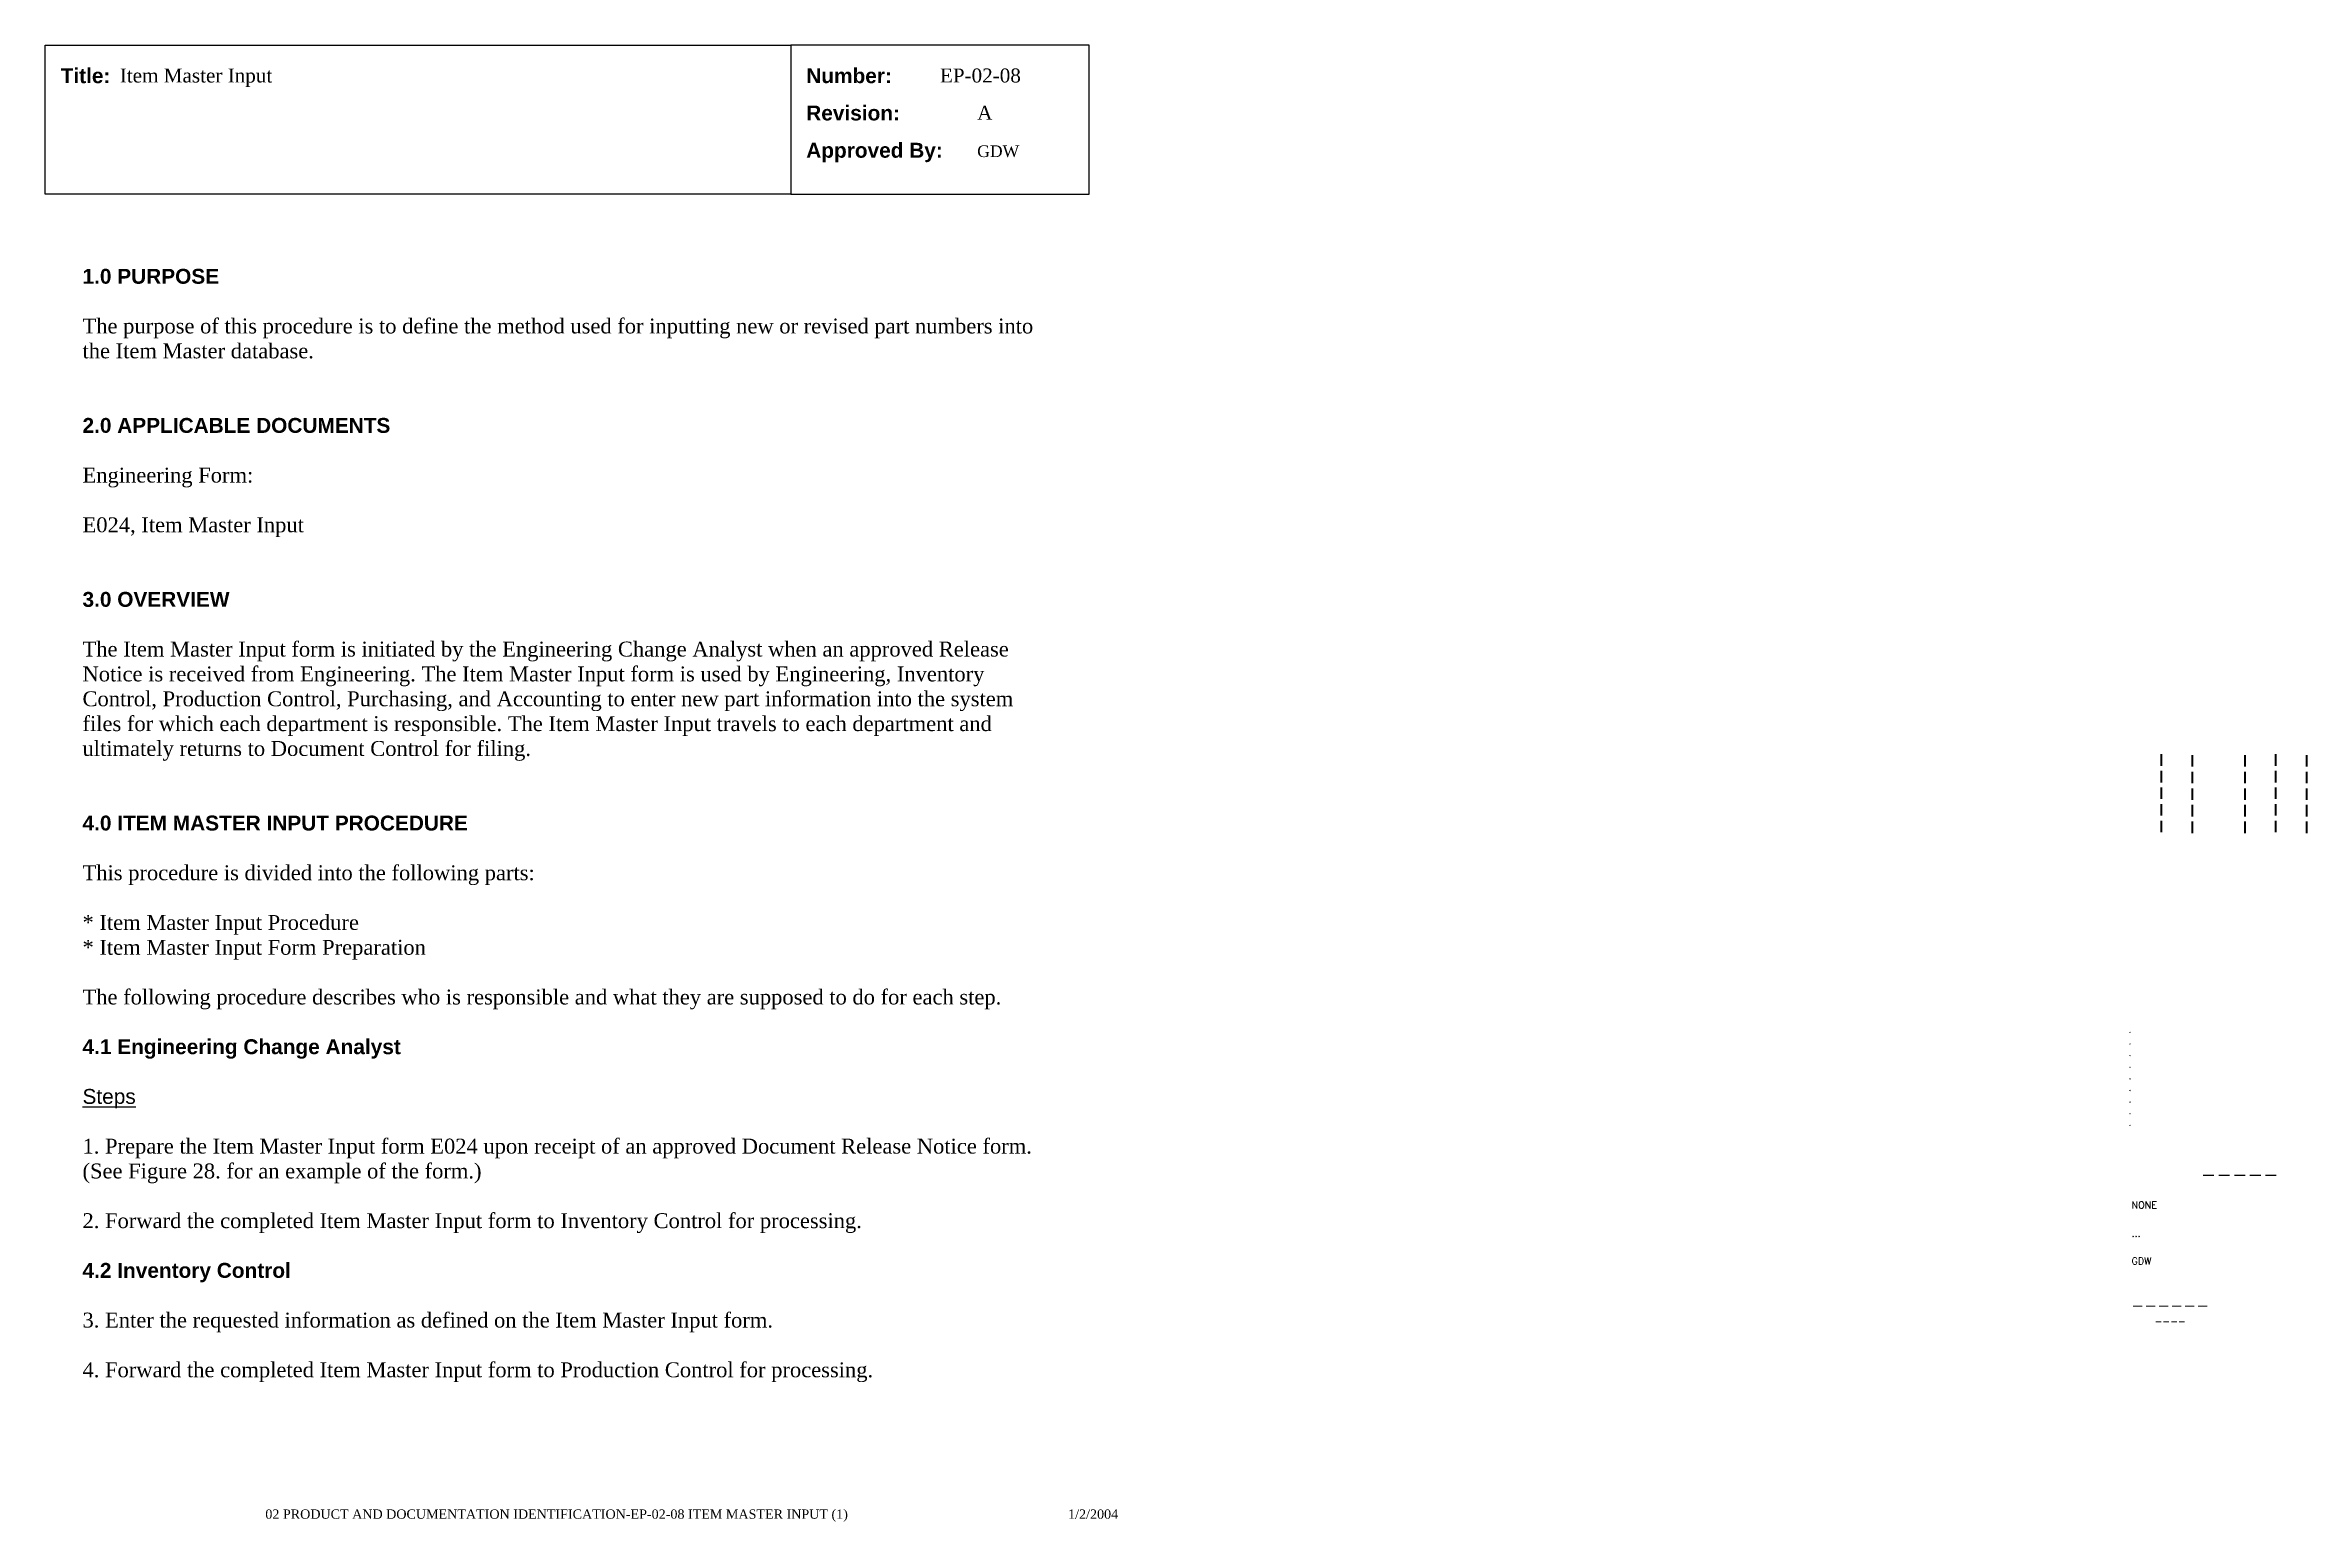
# Paper-space layout 'EP-02-08 Item Master Input (1)' of a CAD drawing. Header units: inches. Extents: x 1 to 31.3, y 0.2 to 20.
import ezdxf
from ezdxf.enums import TextEntityAlignment as Align

# ---------------------------------------------------------------- set-up
doc = ezdxf.new("R2010")
doc.units = ezdxf.units.IN
doc.header["$MEASUREMENT"] = 0
doc.layers.add('TitleBlock_Attributes', color=40, linetype='Continuous', plot=False)
doc.layers.add('TitleBlock_Atts_Print', color=1, linetype='Continuous')
doc.styles.get("Standard").update_dxf_attribs({"font": 'simplex.shx'})
doc.styles.add('style1', font='TIMES.TTF')
doc.styles.add('styleAtt', font='TIMES.TTF')
doc.styles.add('TBBIGTEXT', font='complex.shx')

# ---------------------------------------------------------------- blocks, each defined once
blk = doc.blocks.new('Test1')
at = {"layer": 'TitleBlock_Attributes', "style": 'TBBIGTEXT', "width": 0.8}
for tag, p, height in [('SideLine1', (29.492, 9.408), 0.25), ('SideLine2', (29.906, 9.396), 0.25), ('SideLine3', (30.612, 9.396), 0.25), ('SideLine4', (31.026, 9.408), 0.25), ('SideLine5', (31.44, 9.396), 0.25), ('File-Layout', (28.803, 3.641), 0.125)]:
    blk.add_attdef(tag, p, '', height=height, rotation=90, dxfattribs=at)
at = {"layer": 'TitleBlock_Attributes'}
for tag, p, height in [('REV1', (28.947, 6.754), 0.0625), ('REV2', (28.947, 6.598), 0.0625), ('REV3', (28.947, 6.442), 0.0625), ('REV4', (28.947, 6.286), 0.0625), ('REV5', (28.947, 6.13), 0.0625), ('REV6', (28.947, 5.974), 0.0625), ('REV7', (28.947, 5.818), 0.0625), ('REV8', (28.947, 5.662), 0.0625), ('REV9', (28.947, 5.506), 0.0625), ('SCALE', (28.983, 4.394), 0.0938), ('INCHARGE', (28.983, 4.016), 0.0938), ('DRW', (28.983, 3.641), 0.0938)]:
    blk.add_attdef(tag, p, '', height=height, dxfattribs=at)
at = {"layer": 'TitleBlock_Attributes', "style": 'TBBIGTEXT'}
for tag, height, p in [('PROJNUM', 0.188, (30.434, 4.761)), ('DWG_NUM', 0.156, (31.168, 4.127)), ('CUSTOMER', 0.156, (29.501, 3.017)), ('LOCATION', 0.0938, (29.501, 2.835)), ('DESC_1', 0.188, (29.501, 2.412)), ('DESC_2', 0.188, (29.501, 2.1)), ('DESC_3', 0.188, (29.501, 1.787))]:
    blk.add_attdef(tag, text='', height=height, dxfattribs=at).set_placement(p, align=Align.CENTER)
at = {"layer": 'TitleBlock_Attributes'}
blk.add_attdef('DRW_DATE', text='', height=0.0938, dxfattribs=at).set_placement((31.149, 3.648), align=Align.CENTER)

psp = doc.layouts.new('EP-02-08 Item Master Input (1)')

# ---------------------------------------------------------------- linework, layer by layer
for points in [[(1, 20), (11, 20), (11, 18), (1, 18)], [(11, 18), (15, 18), (15, 20), (11, 20)]]:
    psp.add_lwpolyline(points, close=True)

# ---------------------------------------------------------------- block references
ref = psp.add_blockref('Test1', (0, 0))
ref.add_attrib('CUSTOMER', '------', dxfattribs={"layer": 'TitleBlock_Attributes', "height": 0.1562, "style": 'TBBIGTEXT'}).set_placement((29.501, 3.017), align=Align.CENTER)
ref.add_attrib('LOCATION', '----', dxfattribs={"layer": 'TitleBlock_Attributes', "height": 0.0938, "style": 'TBBIGTEXT'}).set_placement((29.501, 2.835), align=Align.CENTER)
ref.add_attrib('DESC_1', 'Item Master Input', (2, 19.5), dxfattribs={"layer": 'TitleBlock_Atts_Print', "height": 0.1875, "style": 'styleAtt'})
ref.add_attrib('DESC_2', 'EP-02-08', (13, 19.5), dxfattribs={"layer": 'TitleBlock_Atts_Print', "height": 0.1875, "style": 'styleAtt'})
ref.add_attrib('DESC_3', 'A', (13.5, 19), dxfattribs={"layer": 'TitleBlock_Atts_Print', "height": 0.188, "style": 'styleAtt'})
ref.add_attrib('PROJNUM', '-----', dxfattribs={"layer": 'TitleBlock_Attributes', "height": 0.1875, "style": 'TBBIGTEXT'}).set_placement((30.434, 4.761), align=Align.CENTER)
ref.add_attrib('DWG_NUM', 'GDW', (13.5, 18.5), dxfattribs={"layer": 'TitleBlock_Atts_Print', "height": 0.1562, "style": 'styleAtt'})
ref.add_attrib('DRW_DATE', '1/2/2004', dxfattribs={"layer": 'TitleBlock_Atts_Print', "height": 0.125, "style": 'styleAtt'}).set_placement((15.055, 0.232), align=Align.CENTER)
ref.add_attrib('DRW', 'GDW', (28.983, 3.641), dxfattribs={"layer": 'TitleBlock_Attributes', "height": 0.0938})
ref.add_attrib('INCHARGE', '...', (28.983, 4.016), dxfattribs={"layer": 'TitleBlock_Attributes', "height": 0.0938})
ref.add_attrib('SCALE', 'NONE', (28.983, 4.394), dxfattribs={"layer": 'TitleBlock_Attributes', "height": 0.0938})
ref.add_attrib('REV1', '.', (28.947, 6.754), dxfattribs={"layer": 'TitleBlock_Attributes', "height": 0.0625})
ref.add_attrib('REV2', '.', (28.947, 6.598), dxfattribs={"layer": 'TitleBlock_Attributes', "height": 0.0625})
ref.add_attrib('REV3', '.', (28.947, 6.442), dxfattribs={"layer": 'TitleBlock_Attributes', "height": 0.0625})
ref.add_attrib('REV4', '.', (28.947, 6.286), dxfattribs={"layer": 'TitleBlock_Attributes', "height": 0.0625})
ref.add_attrib('REV5', '.', (28.947, 6.13), dxfattribs={"layer": 'TitleBlock_Attributes', "height": 0.0625})
ref.add_attrib('REV6', '.', (28.947, 5.974), dxfattribs={"layer": 'TitleBlock_Attributes', "height": 0.0625})
ref.add_attrib('REV7', '.', (28.947, 5.818), dxfattribs={"layer": 'TitleBlock_Attributes', "height": 0.0625})
ref.add_attrib('REV8', '.', (28.947, 5.662), dxfattribs={"layer": 'TitleBlock_Attributes', "height": 0.0625})
ref.add_attrib('REV9', '.', (28.947, 5.506), dxfattribs={"layer": 'TitleBlock_Attributes', "height": 0.0625})
ref.add_attrib('SideLine1', '-----', (29.492, 9.408), dxfattribs={"layer": 'TitleBlock_Attributes', "height": 0.25, "rotation": 90, "style": 'TBBIGTEXT', "width": 0.8})
ref.add_attrib('SideLine2', '-----', (29.906, 9.396), dxfattribs={"layer": 'TitleBlock_Attributes', "height": 0.25, "rotation": 90, "style": 'TBBIGTEXT', "width": 0.8})
ref.add_attrib('SideLine3', '-----', (30.612, 9.396), dxfattribs={"layer": 'TitleBlock_Attributes', "height": 0.25, "rotation": 90, "style": 'TBBIGTEXT', "width": 0.8})
ref.add_attrib('SideLine4', '-----', (31.026, 9.408), dxfattribs={"layer": 'TitleBlock_Attributes', "height": 0.25, "rotation": 90, "style": 'TBBIGTEXT', "width": 0.8})
ref.add_attrib('SideLine5', '-----', (31.44, 9.396), dxfattribs={"layer": 'TitleBlock_Attributes', "height": 0.25, "rotation": 90, "style": 'TBBIGTEXT', "width": 0.8})
ref.add_attrib('File-Layout', '02 PRODUCT AND DOCUMENTATION IDENTIFICATION-EP-02-08 ITEM MASTER INPUT (1)', dxfattribs={"layer": 'TitleBlock_Atts_Print', "height": 0.125, "style": 'styleAtt'}).set_placement((7.859, 0.232), align=Align.CENTER)

# ---------------------------------------------------------------- texts
at = {"color": 5, "char_height": 0.2, "width": 2, "attachment_point": 1, "line_spacing_factor": 1.5, "style": 'style1'}
for s, insert in [('{\\fArial|b1|i0|c0|p34;Title:}', (1.207, 19.691)), ('{\\fArial|b1|i0|c0|p34;Number:\\PRevision:\\PApproved By:}', (11.207, 19.691))]:
    psp.add_mtext(s, dxfattribs=dict(at, insert=insert))
at = {"color": 5, "insert": (1.5, 17), "char_height": 0.2, "width": 13, "attachment_point": 1, "style": 'style1'}
psp.add_mtext('{\\fArial|b1|i0|c0|p34;1.0 PURPOSE\\P\\P}The purpose of this procedure is to define the method used for inputting new or revised part numbers into the Item Master database.\\P\\P\\P{\\fArial|b1|i0|c0|p34;2.0 APPLICABLE DOCUMENTS\\P\\P}Engineering Form:\\P\\PE024, Item Master Input\\P\\P\\P{\\fArial|b1|i0|c0|p34;3.0 OVERVIEW\\P\\P}The Item Master Input form is initiated by the Engineering Change Analyst when an approved Release Notice is received from Engineering. The Item Master Input form is used by Engineering, Inventory Control, Production Control, Purchasing, and Accounting to enter new part information into the system files for which each department is responsible. The Item Master Input travels to each department and ultimately returns to Document Control for filing.\\P\\P\\P{\\fArial|b1|i0|c0|p34;4.0 ITEM MASTER INPUT PROCEDURE\\P\\P}This procedure is divided into the following parts:\\P\\P* Item Master Input Procedure\\P* Item Master Input Form Preparation\\P\\PThe following procedure describes who is responsible and what they are supposed to do for each step.\\P\\P{\\fArial|b1|i0|c0|p34;4.1 Engineering Change Analyst\\P\\P\\fArial|b0|i0|c0|p34;\\LSteps\\P\\P}1. Prepare the Item Master Input form E024 upon receipt of an approved Document Release Notice form. (See Figure 28. for an example of the form.)\\P\\P2. Forward the completed Item Master Input form to Inventory Control for processing.\\P\\P{\\fArial|b1|i0|c0|p34;4.2 Inventory Control\\P\\P}3. Enter the requested information as defined on the Item Master Input form.\\P\\P4. Forward the completed Item Master Input form to Production Control for processing.', dxfattribs=at)

doc.saveas('drawing.dxf')
